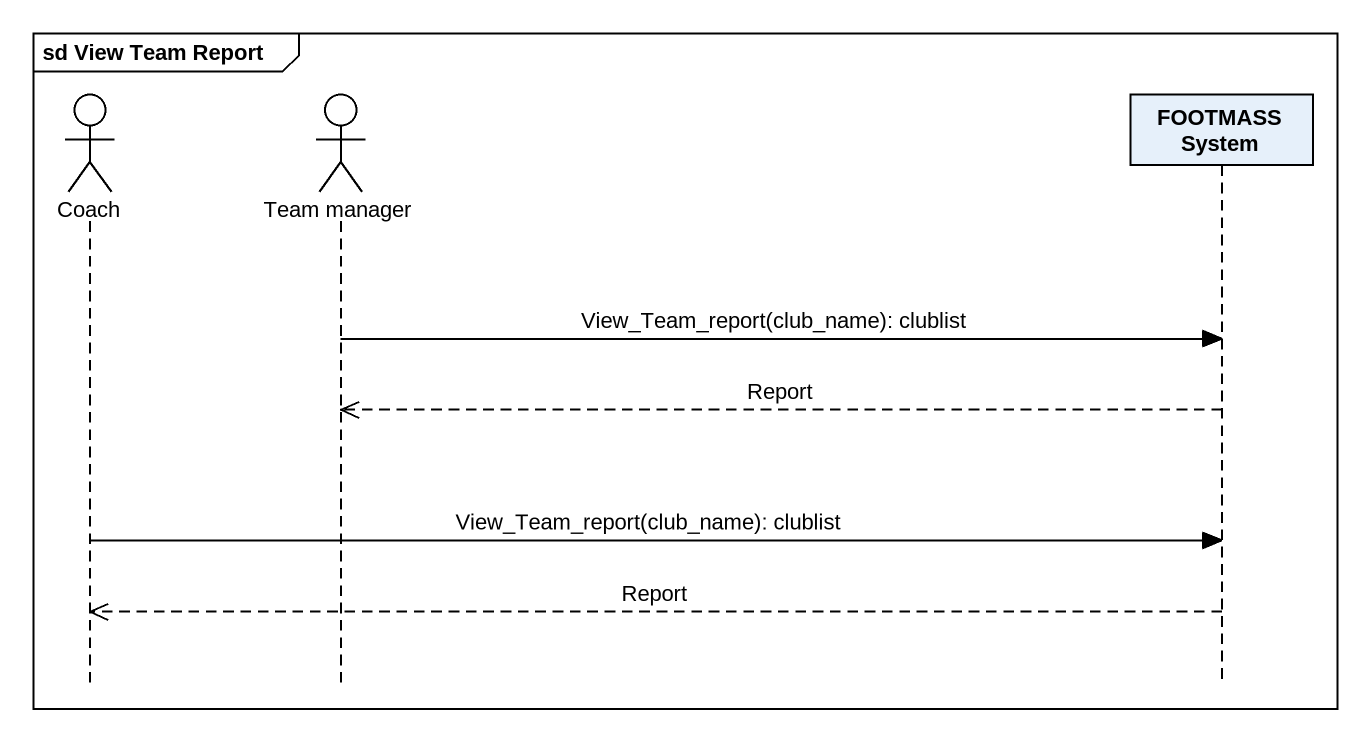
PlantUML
@startuml
mainframe sd View Team Report
hide footbox
actor Coach
actor "Team manager" as Team_manager
participant "FOOTMASS System" as FOOTMASS_System

Team_manager -> FOOTMASS_System : View_Team_report(club_name): clublist
FOOTMASS_System -->> Team_manager : Report
Coach -> FOOTMASS_System : View_Team_report(club_name): clublist
FOOTMASS_System -->> Coach : Report
@enduml
